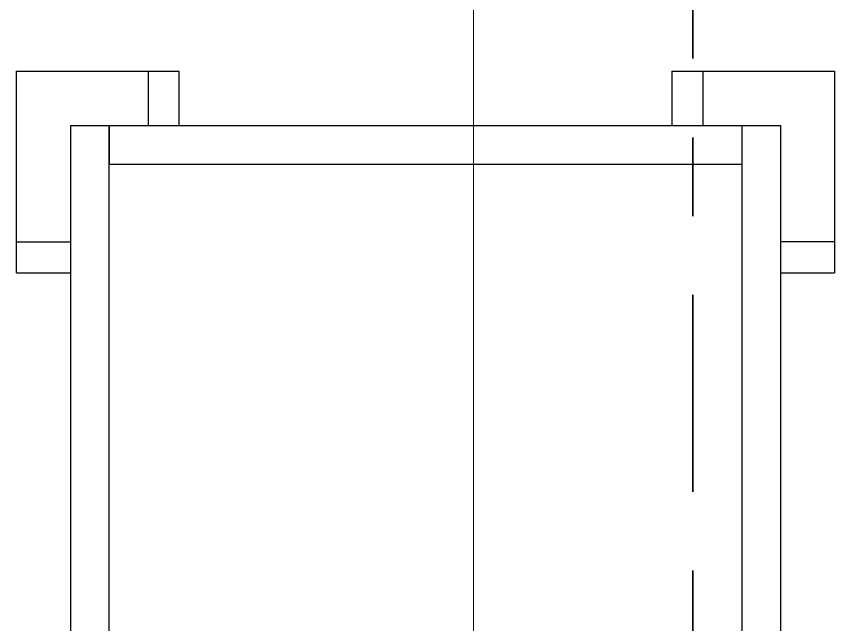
# Model space of a CAD drawing. Header units: inches. Extents: x 0.1 to 23.3, y 0.1 to 16.5.
# Drawn here: x 12.865 to 13.905, y 13.187 to 13.96 of the extents above; entities that cross this region are included whole.
import ezdxf

# ---------------------------------------------------------------- set-up
doc = ezdxf.new("R2010")
doc.units = ezdxf.units.IN
doc.header["$MEASUREMENT"] = 0
doc.linetypes.add('PHANTOM', pattern=[0.5, 0.25, -0.05, 0.05, -0.05, 0.05, -0.05])

msp = doc.modelspace()

# ---------------------------------------------------------------- linework, layer by layer
at = {"color": 7, "linetype": 'Continuous', "lineweight": 18}
msp.add_line((13.4457, 14.3563), (13.4457, 9.5415), dxfattribs=at)
at = {"color": 7, "linetype": 'PHANTOM', "lineweight": 35}
msp.add_line((13.7245, 14.3563), (13.7245, 9.5415), dxfattribs=at)
at = {"color": 7, "linetype": 'Continuous', "lineweight": 25}
for p, q in [((12.865, 13.6738), (12.865, 13.8903)), ((12.865, 13.8903), (13.0323, 13.8903)), ((13.0323, 13.8903), (13.0323, 13.8214)), ((13.0323, 13.8903), (13.0717, 13.8903)), ((13.0717, 13.8214), (13.0717, 13.8903)), ((13.698, 13.8903), (13.698, 13.8214)), ((13.698, 13.8903), (13.7374, 13.8903)), ((13.7374, 13.8903), (13.7374, 13.8214)), ((13.7374, 13.8903), (13.9047, 13.8903)), ((13.9047, 13.8903), (13.9047, 13.6738)), ((12.9339, 13.8214), (12.9339, 11.9538)), ((12.9339, 13.8214), (12.9831, 13.8214)), ((12.9831, 13.8214), (13.7866, 13.8214)), ((12.9831, 13.8214), (12.9831, 13.7722)), ((12.9831, 11.9538), (12.9831, 13.8214)), ((13.7866, 13.8214), (13.7866, 13.7722)), ((13.7866, 13.8214), (13.8358, 13.8214)), ((13.7866, 13.8214), (13.7866, 11.9538)), ((13.8358, 13.8214), (13.8358, 11.9538)), ((12.9831, 13.7722), (13.7866, 13.7722)), ((12.865, 13.6738), (12.9339, 13.6738)), ((12.865, 13.6344), (12.865, 13.6738)), ((13.9047, 13.6738), (13.8358, 13.6738)), ((13.9047, 13.6738), (13.9047, 13.6344)), ((12.865, 13.6344), (12.9339, 13.6344)), ((13.8358, 13.6344), (13.9047, 13.6344))]:
    msp.add_line(p, q, dxfattribs=at)

doc.saveas('drawing.dxf')
